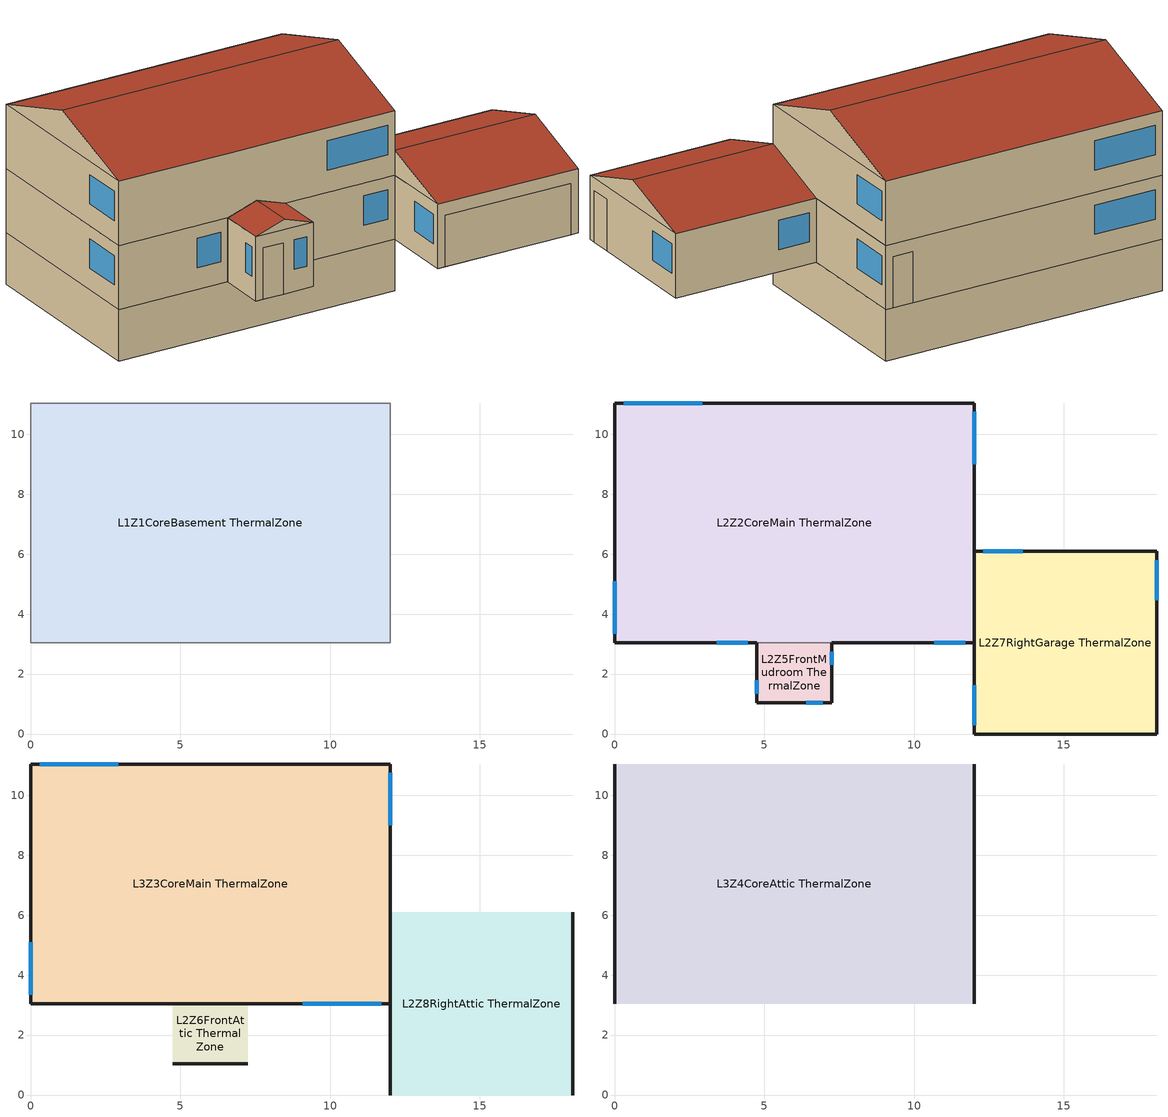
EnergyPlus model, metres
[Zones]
L1Z1CoreBasement ThermalZone
 floor adiabatic (foundation): 0,3.05 0,11.05 12,11.05 12,3.05 z98.51
 wall adiabatic (foundation): 12,11.05 0,11.05 0,3.05 z98.51:100.6; 0,3.05,98.51 12,3.05,98.51 12,3.05,100.6 7.25,3.05,100.6 4.75,3.05,100.6 0,3.05,100.6; 12,3.05,98.51 12,11.05,98.51 12,11.05,100.6 12,6.1,100.6 12,3.05,100.6
 ceiling adiabatic (const-7): 0,3.05 4.75,3.05 7.25,3.05 12,3.05 12,6.1 12,11.05 0,11.05 z100.6
L2Z5FrontMudroom ThermalZone
 floor outside (floors): 4.75,1.05 4.75,3.05 7.25,3.05 7.25,1.05 z100.6
 wall outside (ext_wall): 7.25,1.05 7.25,3.05 / 4.75,3.05 4.75,1.05 z100.6:103.22; 4.75,1.05,100.6 5.05,1.05,100.6 5.05,1.05,102.7 5.95,1.05,102.7 5.95,1.05,100.6 7.25,1.05,100.6 7.25,1.05,103.22 4.75,1.05,103.22
 wall outside (window): 5.05,1.05 5.95,1.05 z100.6:102.7
 wall adiabatic (intern_wall): 7.25,3.05 4.75,3.05 z100.6:103.22
 window (Temporary Window Construction): 6.4,1.05 6.95,1.05 / 7.25,2.31 7.25,2.75 / 4.75,1.79 4.75,1.35 z101.5:102.7
 ceiling adiabatic (floors_r): 4.75,1.05 7.25,1.05 7.25,3.05 4.75,3.05 z103.22
L2Z2CoreMain ThermalZone
 floor adiabatic (const-6): 0,3.05 0,11.05 12,11.05 12,6.1 12,3.05 7.25,3.05 4.75,3.05 z100.6
 wall outside (ext_wall): 0,11.05 0,3.05 4.75,3.05 / 7.25,3.05 12,3.05 z100.6:103.22; 12,3.05,100.6 12,6.1,100.6 12,11.05,100.6 12,11.05,103.22 12,6.1,103.22 12,3.05,103.22; 12,11.05,100.6 11.7,11.05,100.6 11.7,11.05,102.7 10.8,11.05,102.7 10.8,11.05,100.6 0,11.05,100.6 0,11.05,103.22 12,11.05,103.22
 wall outside (const-8): 11.7,11.05 10.8,11.05 z100.6:102.7
 wall adiabatic (ext_wall): 4.75,3.05 7.25,3.05 z100.6:103.22
 window (Temporary Window Construction): 12,9 12,10.75 / 2.92,11.05 0.3,11.05 / 0,5.1 0,3.35 / 10.66,3.05 11.7,3.05 / 3.41,3.05 4.45,3.05 z101.5:102.7
 ceiling adiabatic (const-7): 0,3.05 4.75,3.05 7.25,3.05 12,3.05 12,6.1 12,11.05 0,11.05 z103.22
L2Z7RightGarage ThermalZone
 floor adiabatic (foundation): 12,0 12,3.05 12,6.1 18.1,6.1 18.1,0 z100.6
 wall outside (ext_wall): 18.1,6.1 12,6.1 z100.6:103.22; 12,6.1,100.6 12,3.05,100.6 12,0,100.6 12,0,103.22 12,3.05,103.22 12,6.1,103.22; 18.1,0,100.6 18.1,0.3,100.6 18.1,0.3,102.7 18.1,1.2,102.7 18.1,1.2,100.6 18.1,6.1,100.6 18.1,6.1,103.22 18.1,0,103.22; 12,0,100.6 12.3,0,100.6 12.3,0,102.7 17.8,0,102.7 17.8,0,100.6 18.1,0,100.6 18.1,0,103.22 12,0,103.22
 wall outside (const-8): 18.1,0.3 18.1,1.2 / 12.3,0 17.8,0 z100.6:102.7
 window (Temporary Window Construction): 12,1.63 12,0.3 / 13.63,6.1 12.3,6.1 / 18.1,4.47 18.1,5.8 z101.5:102.7
 ceiling adiabatic (floors_r): 12,0 18.1,0 18.1,6.1 12,6.1 12,3.05 z103.22
L2Z8RightAttic ThermalZone
 floor adiabatic (const-9): 12,0 12,3.05 12,6.1 18.1,6.1 18.1,0 z103.22
 wall outside (ext_wall): 18.1,0,103.22 18.1,6.1,103.22 18.1,3.05,104.24; 12,6.1,103.22 12,3.05,103.22 12,0,103.22 12,3.05,104.24
 roof outside (asphalt): 18.1,6.1,103.22 12,6.1,103.22 12,3.05,104.24 18.1,3.05,104.24; 12,0,103.22 18.1,0,103.22 18.1,3.05,104.24 12,3.05,104.24
L2Z6FrontAttic ThermalZone
 floor adiabatic (const-9): 4.75,1.05 4.75,3.05 7.25,3.05 7.25,1.05 z103.22
 wall outside (ext_wall): 4.75,1.05,103.22 7.25,1.05,103.22 6,1.05,103.64
 wall adiabatic (intern_wall): 7.25,3.05,103.22 4.75,3.05,103.22 6,3.05,103.64
 roof outside (asphalt): 4.75,3.05,103.22 4.75,1.05,103.22 6,1.05,103.64 6,3.05,103.64; 7.25,1.05,103.22 7.25,3.05,103.22 6,3.05,103.64 6,1.05,103.64
L3Z3CoreMain ThermalZone
 floor adiabatic (const-6): 0,3.05 0,11.05 12,11.05 12,6.1 12,3.05 7.25,3.05 4.75,3.05 z103.22
 wall outside (ext_wall): 12,11.05 0,11.05 0,3.05 z103.22:105.84; 0,3.05,103.22 4.75,3.05,103.22 6,3.05,103.64 7.25,3.05,103.22 12,3.05,103.22 12,3.05,104.24 12,3.05,105.84 7.25,3.05,105.84 4.75,3.05,105.84 0,3.05,105.84; 12,3.05,103.22 12,6.1,103.22 12,11.05,103.22 12,11.05,105.84 12,6.1,105.84 12,3.05,105.84 12,3.05,104.24
 wall adiabatic (ext_wall): 4.75,3.05,103.22 7.25,3.05,103.22 6,3.05,103.64
 window (Temporary Window Construction): 0,5.1 0,3.35 / 2.92,11.05 0.3,11.05 / 9.08,3.05 11.7,3.05 / 12,9 12,10.75 z104.12:105.32
 ceiling adiabatic (floors_r): 0,3.05 4.75,3.05 7.25,3.05 12,3.05 12,6.1 12,11.05 0,11.05 z105.84
L3Z4CoreAttic ThermalZone
 floor adiabatic (const-9): 0,3.05 0,11.05 12,11.05 12,6.1 12,3.05 7.25,3.05 4.75,3.05 z105.84
 wall outside (ext_wall): 12,3.05,105.84 12,6.1,105.84 12,11.05,105.84 12,7.05,107.17; 0,11.05,105.84 0,3.05,105.84 0,7.05,107.17
 roof outside (asphalt): 0,3.05,105.84 4.75,3.05,105.84 7.25,3.05,105.84 12,3.05,105.84 12,7.05,107.17 0,7.05,107.17; 12,11.05,105.84 0,11.05,105.84 0,7.05,107.17 12,7.05,107.17
[Building]
ESP-r Model
[Material]
espr-mat-12; espr-mat-7: MediumRough, 0.0125, 0.15, 800, 2093, 0.9, 0.7, 0.7
espr-mat-9; espr-mat-10: MediumRough, 0.0125, 0.14, 600, 1210, 0.9, 0.7, 0.7
espr-mat-23: MediumRough, 0.2, 1.95, 2240, 900, 0.9, 0.7, 0.7
espr-mat-21: MediumRough, 0.15, 1.15, 2325, 837, 0.9, 0.7, 0.7
espr-mat-11: MediumRough, 0.1153, 0.039, 16, 840, 0.9, 0.7, 0.7
espr-mat-17: MediumRough, 0.2864, 0.6, 16, 840, 0.9, 0.7, 0.7
espr-mat-22: MediumRough, 0.15, 0.15, 700, 1420, 0.9, 0.7, 0.7
espr-mat-8: MediumRough, 0.3515, 0.6, 16, 840, 0.9, 0.7, 0.7
[Material:NoMass]
espr-mat-2; espr-mat-5; espr-mat-1; espr-mat-4; espr-mat-3; espr-mat-6; espr-mat-0: MediumRough, 0.17, 0.9, 0.7, 0.7
espr-mat-13; espr-mat-14; espr-mat-15: MediumRough, 0.132, 0.9, 0.7, 0.7
espr-mat-20; espr-mat-18; espr-mat-19: MediumRough, 0.133, 0.9, 0.7, 0.7
[WindowMaterial:SimpleGlazingSystem]
Temporary Window Material: 2.716, 0.7, 0.8
[Construction]
window: espr-mat-13, espr-mat-14, espr-mat-15
floors_r: espr-mat-10, espr-mat-11, espr-mat-12
const-8: espr-mat-18, espr-mat-19, espr-mat-20
foundation: espr-mat-23
const-7: espr-mat-10, espr-mat-17, espr-mat-12
const-9: espr-mat-7, espr-mat-11, espr-mat-9
ext_wall: espr-mat-0, espr-mat-1, espr-mat-2, espr-mat-3, espr-mat-4
intern_wall: espr-mat-5, espr-mat-3, espr-mat-2, espr-mat-1, espr-mat-6
Temporary Window Construction: Temporary Window Material
const-6: espr-mat-7, espr-mat-17, espr-mat-9
asphalt: espr-mat-21, espr-mat-22
floors: espr-mat-7, espr-mat-8, espr-mat-9
[Zone]
L2Z8RightAttic ThermalZone; L1Z1CoreBasement ThermalZone; L2Z5FrontMudroom ThermalZone; L3Z4CoreAttic ThermalZone; L2Z2CoreMain ThermalZone; L2Z6FrontAttic ThermalZone; L3Z3CoreMain ThermalZone; L2Z7RightGarage ThermalZone
